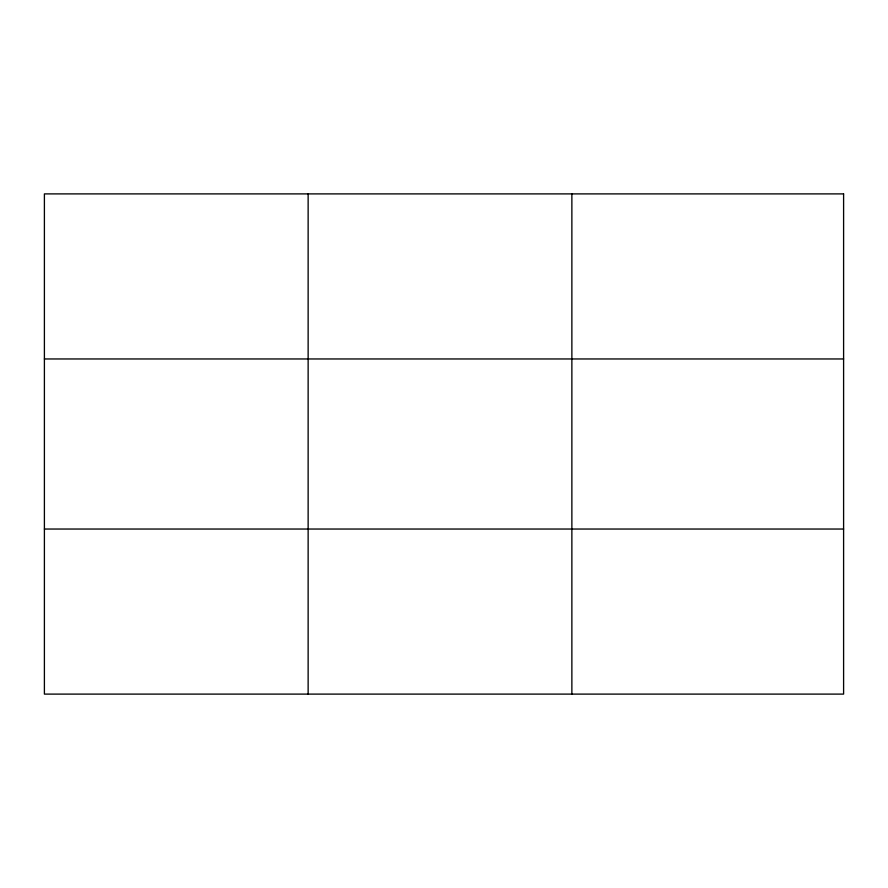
<?xml version="1.0" encoding="UTF-8"?>
<svg xmlns="http://www.w3.org/2000/svg" width="888" height="888" viewBox="0 0 888 888"><rect width="100%" height="100%" fill="white"/><g stroke="black" fill="none" stroke-linecap="round" stroke-linejoin="round"><path stroke-width="1.33" d="M308.136 694.105L308.136 193.895M571.872 694.105L571.872 193.895M44.4 358.963L843.6 358.963M44.4 529.037L843.6 529.037M843.6 193.895L843.6 694.105L44.4 694.105L44.4 193.895L843.6 193.895"/></g></svg>
